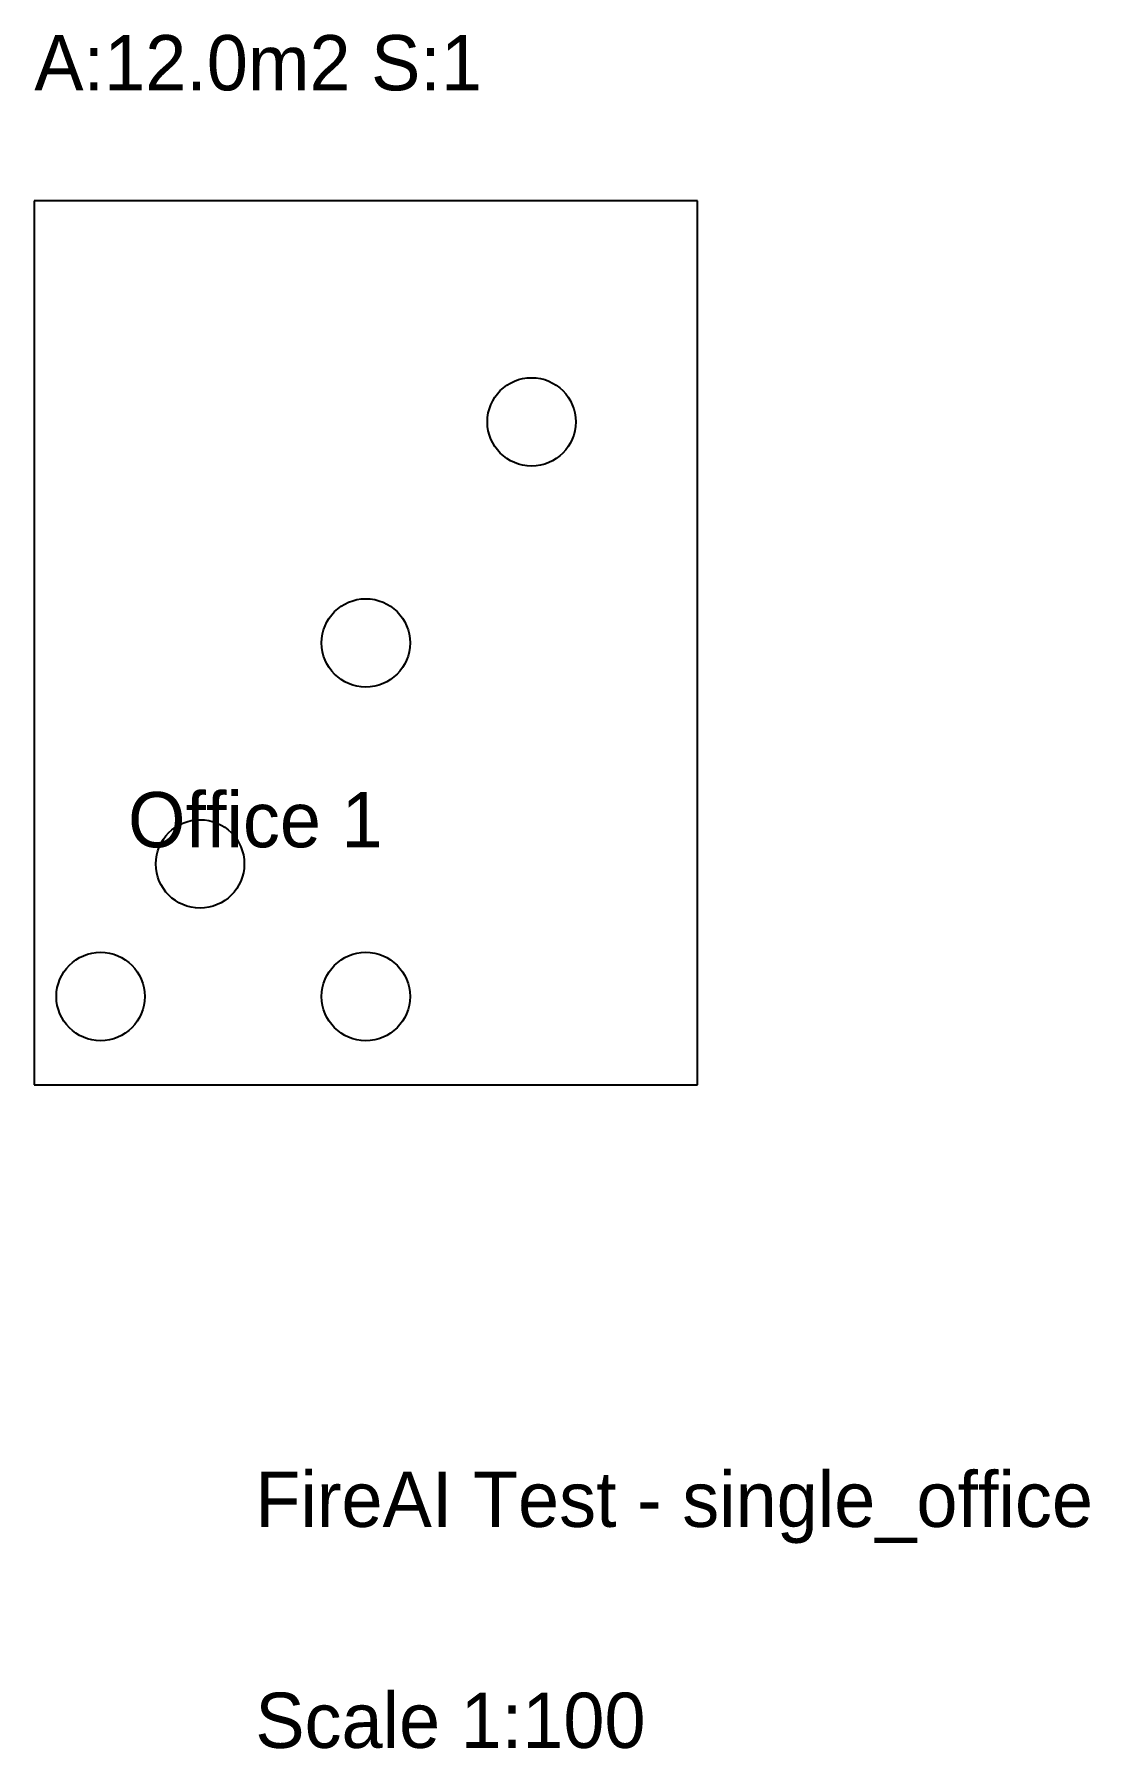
# Model space of a CAD drawing. Header units: metres. Extents: x 0 to 47.8, y -30 to 47.5.
import ezdxf
from ezdxf.enums import TextEntityAlignment as Align

# ---------------------------------------------------------------- set-up
doc = ezdxf.new("R2010")
doc.units = ezdxf.units.M
for name, color, linetype in [('DEVICES', 1, 'Continuous'), ('TEXT', 7, 'Continuous'), ('WALLS', 7, 'Continuous')]:
    doc.layers.add(name, color=color, linetype=linetype)

msp = doc.modelspace()

# ---------------------------------------------------------------- linework, layer by layer
at = {"layer": 'DEVICES'}
for centre in [(22.5, 30), (15, 20), (7.5, 10), (3, 4), (15, 4)]:
    msp.add_circle(centre, 2, dxfattribs=at)
at = {"layer": 'WALLS'}
for p, q in [((30, 40), (0, 40)), ((0, 40), (0, 0)), ((30, 0), (30, 40)), ((0, 0), (30, 0))]:
    msp.add_line(p, q, dxfattribs=at)

# ---------------------------------------------------------------- texts
at = {"layer": 'TEXT'}
for s, p in [('A:12.0m2 S:1', (0, 45)), ('FireAI Test - single_office', (10, -20)), ('Scale 1:100', (10, -30))]:
    msp.add_text(s, height=2.5, dxfattribs=at).set_placement(p)
msp.add_text('Office 1', height=2.5, dxfattribs=at).set_placement((10, 10), align=Align.BOTTOM_CENTER)

doc.saveas('drawing.dxf')
